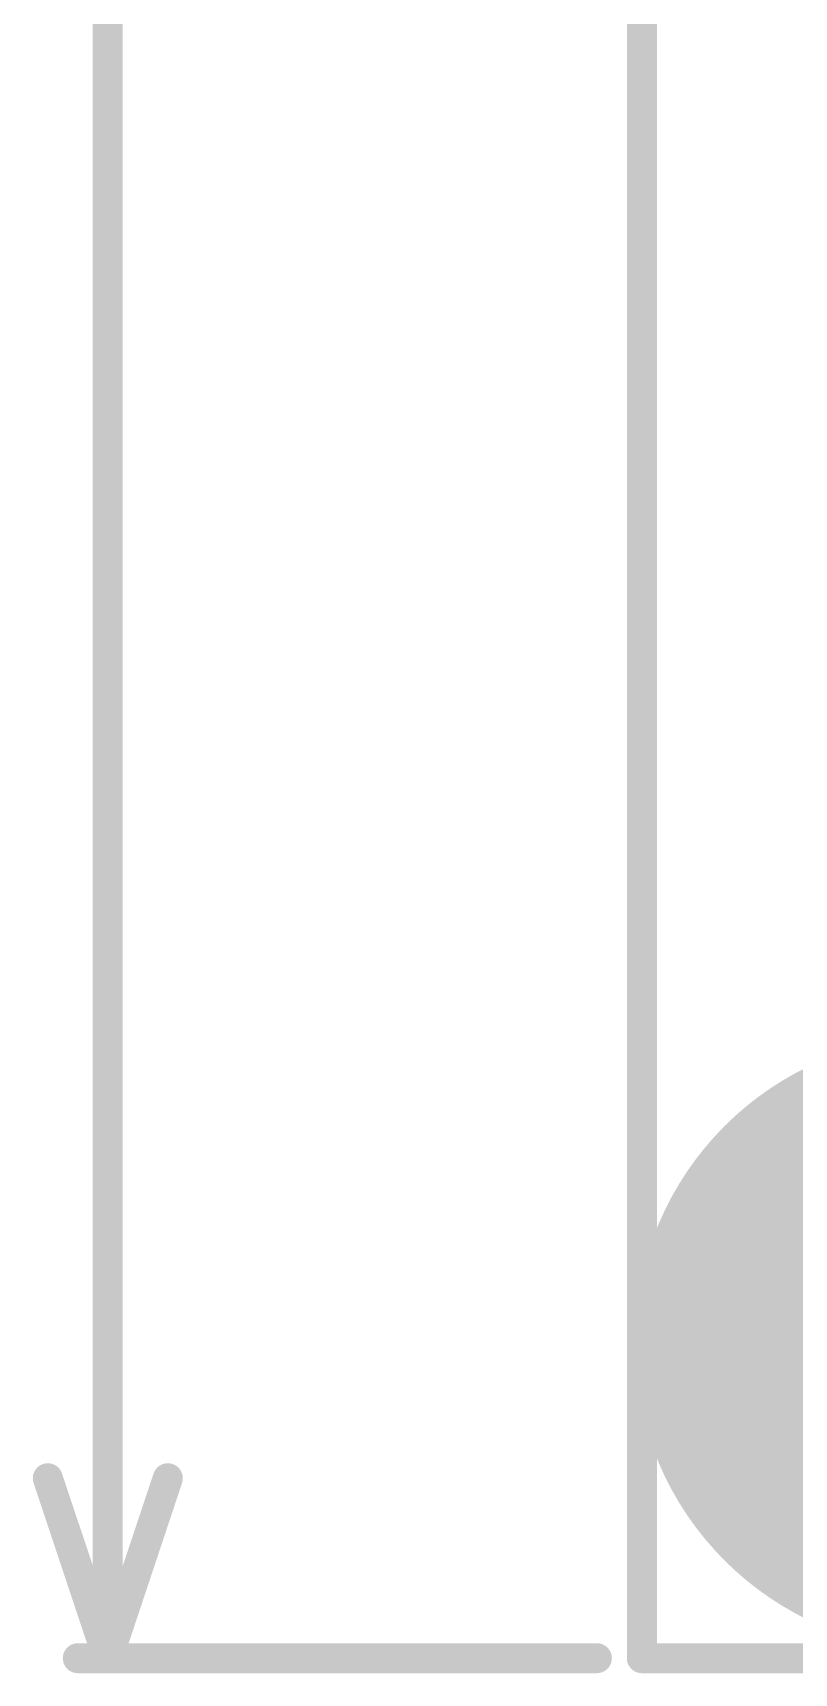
# Model space of a CAD drawing. Header units: millimetres. Extents: x -0.32 to 3.69, y -0.11 to 2.37.
# Drawn here: x -0.303 to -0.049, y -0.11 to 0.437 of the extents above; entities that cross this region are included whole.
import ezdxf

# ---------------------------------------------------------------- set-up
doc = ezdxf.new("R2010")
doc.units = ezdxf.units.MM
doc.header["$MEASUREMENT"] = 0
for name, color, linetype in [('BottomLayer', 5, 'Continuous'), ('BottomSolder', 6, 'Continuous'), ('Mechanical1', 6, 'Continuous'), ('Mechanical2', 216, 'Continuous'), ('MultiLayer', 9, 'Continuous'), ('TopLayer', 1, 'Continuous'), ('TopSolder', 216, 'Continuous')]:
    doc.layers.add(name, color=color, linetype=linetype)

msp = doc.modelspace()

# ---------------------------------------------------------------- hatches: boundary and pattern name
at = {"layer": 'BottomLayer'}
h = msp.add_hatch(color=5, dxfattribs=at)
edge = h.paths.add_edge_path()
edge.add_arc((0, 0), 0.09843, 0, 360)
at = {"layer": 'BottomSolder'}
h = msp.add_hatch(color=6, dxfattribs=at)
edge = h.paths.add_edge_path()
edge.add_arc((0, 0), 0.10243, 0, 360)
at = {"layer": 'MultiLayer'}
h = msp.add_hatch(color=9, dxfattribs=at)
edge = h.paths.add_edge_path()
edge.add_arc((0, 0), 0.09843, 0, 360)
at = {"layer": 'TopLayer'}
h = msp.add_hatch(color=1, dxfattribs=at)
edge = h.paths.add_edge_path()
edge.add_arc((0, 0), 0.09843, 0, 360)
at = {"layer": 'TopSolder'}
h = msp.add_hatch(color=216, dxfattribs=at)
edge = h.paths.add_edge_path()
edge.add_arc((0, 0), 0.10243, 0, 360)

# ---------------------------------------------------------------- linework, layer by layer
at = {"layer": 'Mechanical1', "const_width": 0.01}
for points in [[(-0.278, -0.105), (-0.278, 0.9)], [(-0.298, -0.045), (-0.278, -0.105)], [(-0.278, -0.105), (-0.258, -0.045)], [(-0.288, -0.105), (-0.115, -0.105)]]:
    msp.add_lwpolyline(points, dxfattribs=at)
at = {"layer": 'Mechanical1', "const_width": 0.005}
for points in [[(-0.3005, -0.045, 1), (-0.2955, -0.045, 1)], [(-0.2605, -0.045, 1), (-0.2555, -0.045, 1)], [(-0.2905, -0.105, 1), (-0.2855, -0.105, 1)], [(-0.2805, -0.105, 1), (-0.2755, -0.105, 1)], [(-0.2805, -0.105, 1), (-0.2755, -0.105, 1)], [(-0.2805, -0.105, 1), (-0.2755, -0.105, 1)], [(-0.1175, -0.105, 1), (-0.1125, -0.105, 1)]]:
    msp.add_lwpolyline(points, format="xyb", close=True, dxfattribs=at)
at = {"layer": 'Mechanical2', "const_width": 0.01}
for points in [[(-0.1, -0.105), (-0.1, 0.73849)], [(-0.1, -0.105), (3.325, -0.105)]]:
    msp.add_lwpolyline(points, dxfattribs=at)
at = {"layer": 'Mechanical2', "const_width": 0.005}
msp.add_lwpolyline([(-0.1025, -0.105, 1), (-0.0975, -0.105, 1)], format="xyb", close=True, dxfattribs=at)
msp.add_lwpolyline([(-0.1025, -0.105, 1), (-0.0975, -0.105, 1)], format="xyb", close=True, dxfattribs=at)

doc.saveas('drawing.dxf')
